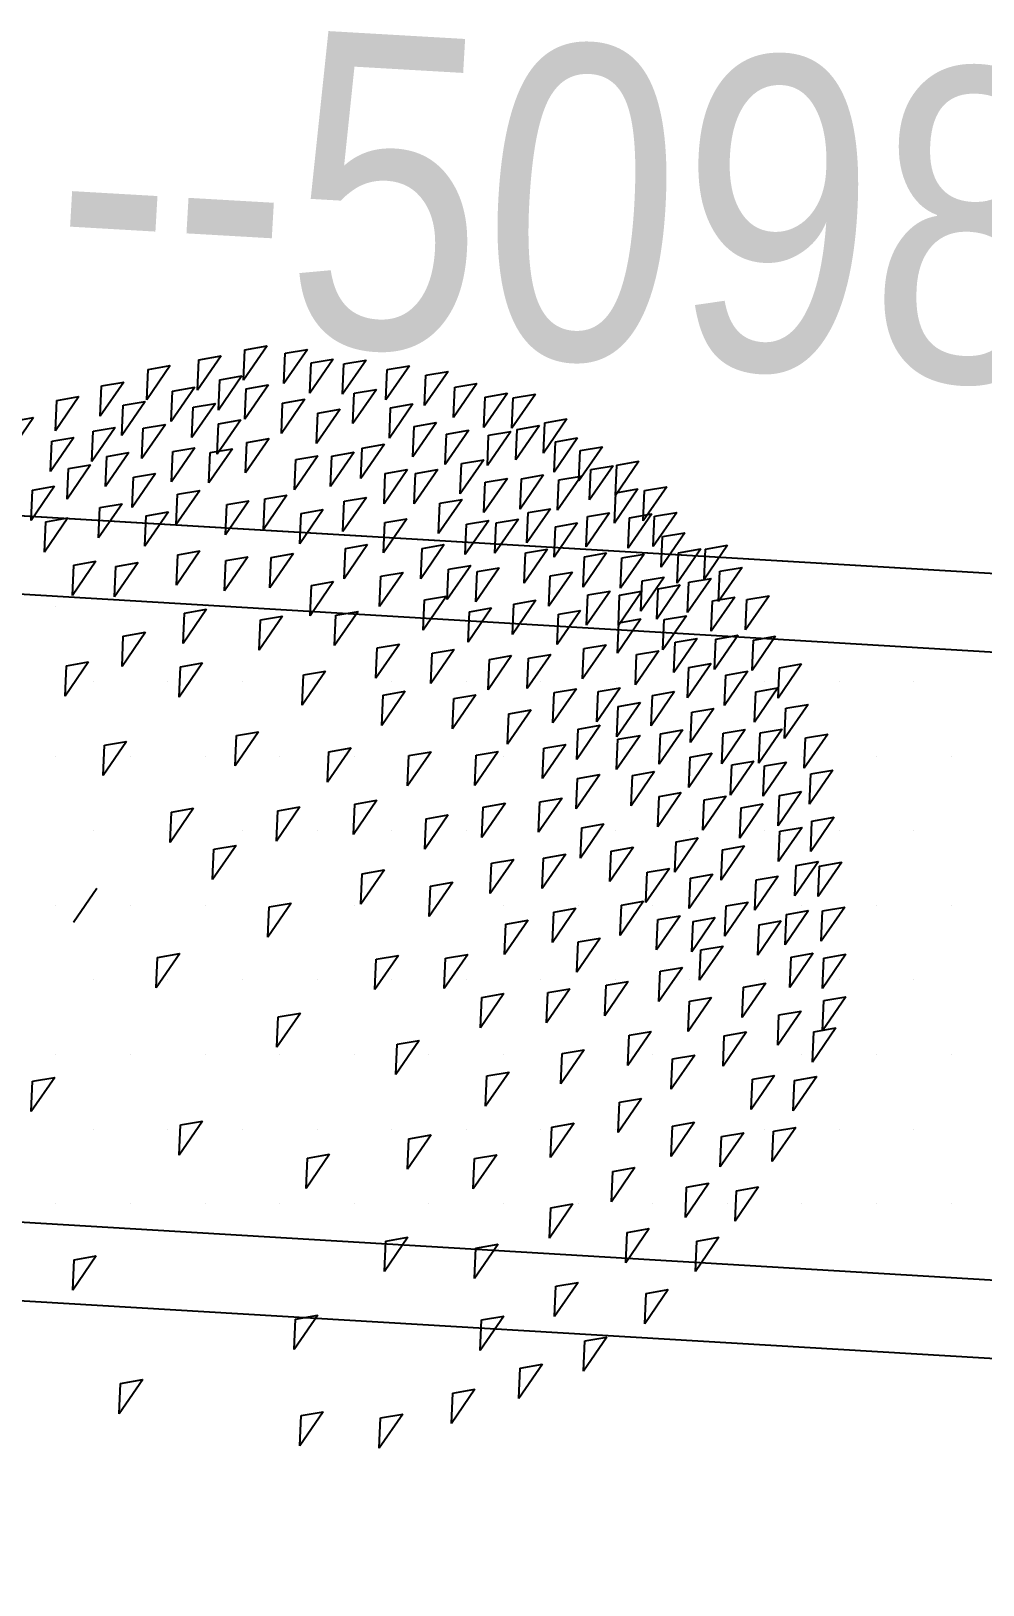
# Model space of a CAD drawing. Header units: millimetres. Extents: x 43168.9 to 43194.6, y -25545.1 to -25543.4.
# Drawn here: x 43171.7742 to 43171.8228, y -25543.6674 to -25543.5881 of the extents above; entities that cross this region are included whole.
import ezdxf

# ---------------------------------------------------------------- set-up
doc = ezdxf.new("R2010")
doc.units = ezdxf.units.MM
doc.header["$LTSCALE"] = 200
doc.layers.add('agac_sgh', color=7, linetype='Continuous', true_color=0x244700)
doc.layers.add('cim_sgh', color=7, linetype='Continuous', true_color=0x248f00)
for name, color, linetype in [('arsasiniri_sgh', 10, 'Continuous'), ('vaziyet-01_sgh', 33, 'Continuous'), ('yazi-mahal_sgh', 12, 'Continuous')]:
    doc.layers.add(name, color=color, linetype=linetype)
doc.styles.add('text2', font='arial.ttf')

msp = doc.modelspace()

# ---------------------------------------------------------------- linework, layer by layer
at = {"layer": 'agac_sgh', "color": 0}
for p, q in [((43171.786263, -25543.604134), (43171.785064, -25543.605879)), ((43171.785064, -25543.605879), (43171.785131, -25543.60433)), ((43171.785131, -25543.60433), (43171.786263, -25543.604134)), ((43171.788326, -25543.604308), (43171.787127, -25543.606054)), ((43171.787194, -25543.604504), (43171.788326, -25543.604308)), ((43171.781321, -25543.605135), (43171.780122, -25543.60688)), ((43171.780189, -25543.605331), (43171.781321, -25543.605135)), ((43171.783912, -25543.604638), (43171.782712, -25543.606383)), ((43171.782712, -25543.606383), (43171.78278, -25543.604834)), ((43171.78278, -25543.604834), (43171.783912, -25543.604638)), ((43171.787127, -25543.606054), (43171.787194, -25543.604504)), ((43171.789647, -25543.604804), (43171.788447, -25543.60655)), ((43171.788447, -25543.60655), (43171.788515, -25543.605)), ((43171.788515, -25543.605), (43171.789647, -25543.604804)), ((43171.791319, -25543.604853), (43171.79012, -25543.606598)), ((43171.79012, -25543.606598), (43171.790187, -25543.605049)), ((43171.790187, -25543.605049), (43171.791319, -25543.604853)), ((43171.793533, -25543.605146), (43171.792334, -25543.606891)), ((43171.792401, -25543.605342), (43171.793533, -25543.605146)), ((43171.778944, -25543.605981), (43171.777745, -25543.607727)), ((43171.777812, -25543.606177), (43171.778944, -25543.605981)), ((43171.780122, -25543.60688), (43171.780189, -25543.605331)), ((43171.784981, -25543.60566), (43171.783782, -25543.607406)), ((43171.783782, -25543.607406), (43171.783849, -25543.605856)), ((43171.783849, -25543.605856), (43171.784981, -25543.60566)), ((43171.792334, -25543.606891), (43171.792401, -25543.605342)), ((43171.795507, -25543.605432), (43171.794308, -25543.607177)), ((43171.794308, -25543.607177), (43171.794375, -25543.605628)), ((43171.794375, -25543.605628), (43171.795507, -25543.605432)), ((43171.776655, -25543.606716), (43171.775456, -25543.608461)), ((43171.775523, -25543.606912), (43171.776655, -25543.606716)), ((43171.777745, -25543.607727), (43171.777812, -25543.606177)), ((43171.78257, -25543.606239), (43171.781371, -25543.607984)), ((43171.781371, -25543.607984), (43171.781438, -25543.606435)), ((43171.781438, -25543.606435), (43171.78257, -25543.606239)), ((43171.78633, -25543.606119), (43171.785131, -25543.607864)), ((43171.785131, -25543.607864), (43171.785199, -25543.606315)), ((43171.785199, -25543.606315), (43171.78633, -25543.606119)), ((43171.791847, -25543.606355), (43171.790648, -25543.608101)), ((43171.790648, -25543.608101), (43171.790716, -25543.606551)), ((43171.790716, -25543.606551), (43171.791847, -25543.606355)), ((43171.796979, -25543.606046), (43171.79578, -25543.607792)), ((43171.79578, -25543.607792), (43171.795847, -25543.606242)), ((43171.795847, -25543.606242), (43171.796979, -25543.606046)), ((43171.798538, -25543.606549), (43171.797339, -25543.608295)), ((43171.797339, -25543.608295), (43171.797406, -25543.606745)), ((43171.797406, -25543.606745), (43171.798538, -25543.606549)), ((43171.799972, -25543.606591), (43171.798773, -25543.608336)), ((43171.798773, -25543.608336), (43171.79884, -25543.606787)), ((43171.79884, -25543.606787), (43171.799972, -25543.606591)), ((43171.775456, -25543.608461), (43171.775523, -25543.606912)), ((43171.780042, -25543.606966), (43171.778843, -25543.608712)), ((43171.778843, -25543.608712), (43171.77891, -25543.607162)), ((43171.77891, -25543.607162), (43171.780042, -25543.606966)), ((43171.783627, -25543.60707), (43171.782427, -25543.608816)), ((43171.782427, -25543.608816), (43171.782495, -25543.607266)), ((43171.782495, -25543.607266), (43171.783627, -25543.60707)), ((43171.788192, -25543.606859), (43171.786993, -25543.608605)), ((43171.786993, -25543.608605), (43171.78706, -25543.607055)), ((43171.78706, -25543.607055), (43171.788192, -25543.606859)), ((43171.78999, -25543.607369), (43171.788791, -25543.609115)), ((43171.788791, -25543.609115), (43171.788858, -25543.607565)), ((43171.788858, -25543.607565), (43171.78999, -25543.607369)), ((43171.793709, -25543.607096), (43171.79251, -25543.608841)), ((43171.79251, -25543.608841), (43171.792577, -25543.607292)), ((43171.792577, -25543.607292), (43171.793709, -25543.607096)), ((43171.774341, -25543.607793), (43171.773142, -25543.609538)), ((43171.773209, -25543.607989), (43171.774341, -25543.607793)), ((43171.778508, -25543.608295), (43171.777309, -25543.61004)), ((43171.777376, -25543.608491), (43171.778508, -25543.608295)), ((43171.781074, -25543.60814), (43171.779874, -25543.609886)), ((43171.779874, -25543.609886), (43171.779942, -25543.608336)), ((43171.779942, -25543.608336), (43171.781074, -25543.60814)), ((43171.784922, -25543.607909), (43171.783723, -25543.609654)), ((43171.783723, -25543.609654), (43171.78379, -25543.608105)), ((43171.78379, -25543.608105), (43171.784922, -25543.607909)), ((43171.794916, -25543.608046), (43171.793717, -25543.609791)), ((43171.793717, -25543.609791), (43171.793784, -25543.608242)), ((43171.793784, -25543.608242), (43171.794916, -25543.608046)), ((43171.800173, -25543.608198), (43171.798974, -25543.609944)), ((43171.798974, -25543.609944), (43171.799041, -25543.608394)), ((43171.799041, -25543.608394), (43171.800173, -25543.608198)), ((43171.801582, -25543.607858), (43171.800383, -25543.609603)), ((43171.800383, -25543.609603), (43171.80045, -25543.608054)), ((43171.80045, -25543.608054), (43171.801582, -25543.607858)), ((43171.776395, -25543.608806), (43171.775196, -25543.610551)), ((43171.775196, -25543.610551), (43171.775263, -25543.609002)), ((43171.775263, -25543.609002), (43171.776395, -25543.608806)), ((43171.777309, -25543.61004), (43171.777376, -25543.608491)), ((43171.786368, -25543.608866), (43171.785169, -25543.610611)), ((43171.785169, -25543.610611), (43171.785236, -25543.609062)), ((43171.785236, -25543.609062), (43171.786368, -25543.608866)), ((43171.792254, -25543.609151), (43171.791055, -25543.610896)), ((43171.791122, -25543.609347), (43171.792254, -25543.609151)), ((43171.796564, -25543.608437), (43171.795365, -25543.610182)), ((43171.795365, -25543.610182), (43171.795432, -25543.608633)), ((43171.795432, -25543.608633), (43171.796564, -25543.608437)), ((43171.798714, -25543.608499), (43171.797515, -25543.610245)), ((43171.797515, -25543.610245), (43171.797582, -25543.608695)), ((43171.797582, -25543.608695), (43171.798714, -25543.608499)), ((43171.802123, -25543.608827), (43171.800924, -25543.610572)), ((43171.800924, -25543.610572), (43171.800991, -25543.609023)), ((43171.800991, -25543.609023), (43171.802123, -25543.608827)), ((43171.779212, -25543.609574), (43171.778013, -25543.611319)), ((43171.778013, -25543.611319), (43171.77808, -25543.60977)), ((43171.77808, -25543.60977), (43171.779212, -25543.609574)), ((43171.782583, -25543.609328), (43171.781384, -25543.611074)), ((43171.781384, -25543.611074), (43171.781451, -25543.609524)), ((43171.781451, -25543.609524), (43171.782583, -25543.609328)), ((43171.784494, -25543.609384), (43171.783295, -25543.611129)), ((43171.783295, -25543.611129), (43171.783362, -25543.60958)), ((43171.783362, -25543.60958), (43171.784494, -25543.609384)), ((43171.788858, -25543.609739), (43171.787659, -25543.611484)), ((43171.787659, -25543.611484), (43171.787727, -25543.609935)), ((43171.787727, -25543.609935), (43171.788858, -25543.609739)), ((43171.790707, -25543.609564), (43171.789508, -25543.611309)), ((43171.789508, -25543.611309), (43171.789575, -25543.60976)), ((43171.789575, -25543.60976), (43171.790707, -25543.609564)), ((43171.791055, -25543.610896), (43171.791122, -25543.609347)), ((43171.797331, -25543.609946), (43171.796132, -25543.611692)), ((43171.796199, -25543.610142), (43171.797331, -25543.609946)), ((43171.803393, -25543.609283), (43171.802194, -25543.611029)), ((43171.802194, -25543.611029), (43171.802261, -25543.609479)), ((43171.802261, -25543.609479), (43171.803393, -25543.609283)), ((43171.77725, -25543.610203), (43171.776051, -25543.611949)), ((43171.776051, -25543.611949), (43171.776118, -25543.610399)), ((43171.776118, -25543.610399), (43171.77725, -25543.610203)), ((43171.78057, -25543.610643), (43171.779371, -25543.612388)), ((43171.779439, -25543.610839), (43171.78057, -25543.610643)), ((43171.793436, -25543.610444), (43171.792237, -25543.612189)), ((43171.792237, -25543.612189), (43171.792304, -25543.61064)), ((43171.792304, -25543.61064), (43171.793436, -25543.610444)), ((43171.794979, -25543.61045), (43171.79378, -25543.612196)), ((43171.79378, -25543.612196), (43171.793847, -25543.610646)), ((43171.793847, -25543.610646), (43171.794979, -25543.61045)), ((43171.796132, -25543.611692), (43171.796199, -25543.610142)), ((43171.800387, -25543.610722), (43171.799188, -25543.612467)), ((43171.799255, -25543.610918), (43171.800387, -25543.610722)), ((43171.802299, -25543.610777), (43171.8011, -25543.612522)), ((43171.801167, -25543.610973), (43171.802299, -25543.610777)), ((43171.803934, -25543.610252), (43171.802735, -25543.611998)), ((43171.802735, -25543.611998), (43171.802802, -25543.610448)), ((43171.802802, -25543.610448), (43171.803934, -25543.610252)), ((43171.805254, -25543.610024), (43171.804055, -25543.611769)), ((43171.804055, -25543.611769), (43171.804122, -25543.61022)), ((43171.804122, -25543.61022), (43171.805254, -25543.610024)), ((43171.775414, -25543.611294), (43171.774215, -25543.613039)), ((43171.774215, -25543.613039), (43171.774282, -25543.61149)), ((43171.774282, -25543.61149), (43171.775414, -25543.611294)), ((43171.779371, -25543.612388), (43171.779439, -25543.610839)), ((43171.782822, -25543.611509), (43171.781623, -25543.613254)), ((43171.78169, -25543.611705), (43171.782822, -25543.611509)), ((43171.798538, -25543.610897), (43171.797339, -25543.612642)), ((43171.797339, -25543.612642), (43171.797406, -25543.611093)), ((43171.797406, -25543.611093), (43171.798538, -25543.610897)), ((43171.799188, -25543.612467), (43171.799255, -25543.610918)), ((43171.8011, -25543.612522), (43171.801167, -25543.610973)), ((43171.805204, -25543.611433), (43171.804005, -25543.613179)), ((43171.804072, -25543.611629), (43171.805204, -25543.611433)), ((43171.806675, -25543.611323), (43171.805476, -25543.613069)), ((43171.805476, -25543.613069), (43171.805543, -25543.611519)), ((43171.805543, -25543.611519), (43171.806675, -25543.611323)), ((43171.77886, -25543.612195), (43171.777661, -25543.61394)), ((43171.777728, -25543.612391), (43171.77886, -25543.612195)), ((43171.781623, -25543.613254), (43171.78169, -25543.611705)), ((43171.785337, -25543.612039), (43171.784138, -25543.613785)), ((43171.784138, -25543.613785), (43171.784205, -25543.612235)), ((43171.784205, -25543.612235), (43171.785337, -25543.612039)), ((43171.787274, -25543.611752), (43171.786075, -25543.613498)), ((43171.786075, -25543.613498), (43171.786142, -25543.611948)), ((43171.786142, -25543.611948), (43171.787274, -25543.611752)), ((43171.791336, -25543.61187), (43171.790137, -25543.613615)), ((43171.790137, -25543.613615), (43171.790204, -25543.612066)), ((43171.790204, -25543.612066), (43171.791336, -25543.61187)), ((43171.796224, -25543.611974), (43171.795025, -25543.613719)), ((43171.795025, -25543.613719), (43171.795092, -25543.61217)), ((43171.795092, -25543.61217), (43171.796224, -25543.611974)), ((43171.804005, -25543.613179), (43171.804072, -25543.611629)), ((43171.776093, -25543.612915), (43171.774894, -25543.614661)), ((43171.774894, -25543.614661), (43171.774961, -25543.613111)), ((43171.774961, -25543.613111), (43171.776093, -25543.612915)), ((43171.777661, -25543.61394), (43171.777728, -25543.612391)), ((43171.781225, -25543.612607), (43171.780025, -25543.614352)), ((43171.780025, -25543.614352), (43171.780093, -25543.612803)), ((43171.780093, -25543.612803), (43171.781225, -25543.612607)), ((43171.789135, -25543.612493), (43171.787936, -25543.614238)), ((43171.787936, -25543.614238), (43171.788003, -25543.612689)), ((43171.788003, -25543.612689), (43171.789135, -25543.612493)), ((43171.793411, -25543.61296), (43171.792212, -25543.614705)), ((43171.792212, -25543.614705), (43171.792279, -25543.613156)), ((43171.792279, -25543.613156), (43171.793411, -25543.61296)), ((43171.797583, -25543.613043), (43171.796383, -25543.614788)), ((43171.796451, -25543.613239), (43171.797583, -25543.613043)), ((43171.799104, -25543.612972), (43171.797905, -25543.614718)), ((43171.797972, -25543.613168), (43171.799104, -25543.612972)), ((43171.800739, -25543.612448), (43171.79954, -25543.614193)), ((43171.79954, -25543.614193), (43171.799607, -25543.612644)), ((43171.799607, -25543.612644), (43171.800739, -25543.612448)), ((43171.803758, -25543.61265), (43171.802559, -25543.614395)), ((43171.802559, -25543.614395), (43171.802626, -25543.612846)), ((43171.802626, -25543.612846), (43171.803758, -25543.61265)), ((43171.805908, -25543.612712), (43171.804709, -25543.614457)), ((43171.804709, -25543.614457), (43171.804776, -25543.612908)), ((43171.804776, -25543.612908), (43171.805908, -25543.612712)), ((43171.807191, -25543.612635), (43171.805992, -25543.61438)), ((43171.805992, -25543.61438), (43171.806059, -25543.612831)), ((43171.806059, -25543.612831), (43171.807191, -25543.612635)), ((43171.796383, -25543.614788), (43171.796451, -25543.613239)), ((43171.797905, -25543.614718), (43171.797972, -25543.613168)), ((43171.802123, -25543.613174), (43171.800924, -25543.61492)), ((43171.800924, -25543.61492), (43171.800991, -25543.61337)), ((43171.800991, -25543.61337), (43171.802123, -25543.613174)), ((43171.807594, -25543.613676), (43171.806394, -25543.615422)), ((43171.806394, -25543.615422), (43171.806462, -25543.613872)), ((43171.806462, -25543.613872), (43171.807594, -25543.613676)), ((43171.782834, -25543.614598), (43171.781635, -25543.616344)), ((43171.781702, -25543.614794), (43171.782834, -25543.614598)), ((43171.787613, -25543.614737), (43171.786414, -25543.616482)), ((43171.786482, -25543.614933), (43171.787613, -25543.614737)), ((43171.791399, -25543.614274), (43171.7902, -25543.61602)), ((43171.7902, -25543.61602), (43171.790267, -25543.61447)), ((43171.790267, -25543.61447), (43171.791399, -25543.614274)), ((43171.79531, -25543.614273), (43171.794111, -25543.616019)), ((43171.794111, -25543.616019), (43171.794178, -25543.614469)), ((43171.794178, -25543.614469), (43171.79531, -25543.614273)), ((43171.800588, -25543.614503), (43171.799389, -25543.616248)), ((43171.799389, -25543.616248), (43171.799456, -25543.614699)), ((43171.799456, -25543.614699), (43171.800588, -25543.614503)), ((43171.803607, -25543.614705), (43171.802408, -25543.61645)), ((43171.802475, -25543.614901), (43171.803607, -25543.614705)), ((43171.808411, -25543.614501), (43171.807212, -25543.616246)), ((43171.807212, -25543.616246), (43171.807279, -25543.614697)), ((43171.807279, -25543.614697), (43171.808411, -25543.614501)), ((43171.809782, -25543.614312), (43171.808583, -25543.616057)), ((43171.808583, -25543.616057), (43171.80865, -25543.614508)), ((43171.80865, -25543.614508), (43171.809782, -25543.614312)), ((43171.777527, -25543.615131), (43171.776328, -25543.616876)), ((43171.776328, -25543.616876), (43171.776395, -25543.615327)), ((43171.776395, -25543.615327), (43171.777527, -25543.615131)), ((43171.779678, -25543.615193), (43171.778479, -25543.616938)), ((43171.778479, -25543.616938), (43171.778546, -25543.615389)), ((43171.778546, -25543.615389), (43171.779678, -25543.615193)), ((43171.781635, -25543.616344), (43171.781702, -25543.614794)), ((43171.785287, -25543.614898), (43171.784088, -25543.616643)), ((43171.784088, -25543.616643), (43171.784155, -25543.615094)), ((43171.784155, -25543.615094), (43171.785287, -25543.614898)), ((43171.786414, -25543.616482), (43171.786482, -25543.614933)), ((43171.796669, -25543.615343), (43171.79547, -25543.617088)), ((43171.79547, -25543.617088), (43171.795537, -25543.615538)), ((43171.795537, -25543.615538), (43171.796669, -25543.615343)), ((43171.798123, -25543.615461), (43171.796924, -25543.617206)), ((43171.796991, -25543.615657), (43171.798123, -25543.615461)), ((43171.802408, -25543.61645), (43171.802475, -25543.614901)), ((43171.805518, -25543.61476), (43171.804319, -25543.616505)), ((43171.804319, -25543.616505), (43171.804386, -25543.614956)), ((43171.804386, -25543.614956), (43171.805518, -25543.61476)), ((43171.810524, -25543.615439), (43171.809325, -25543.617185)), ((43171.809392, -25543.615635), (43171.810524, -25543.615439)), ((43171.789663, -25543.616169), (43171.788464, -25543.617914)), ((43171.788532, -25543.616365), (43171.789663, -25543.616169)), ((43171.79321, -25543.6157), (43171.792011, -25543.617445)), ((43171.792011, -25543.617445), (43171.792078, -25543.615896)), ((43171.792078, -25543.615896), (43171.79321, -25543.6157)), ((43171.796924, -25543.617206), (43171.796991, -25543.615657)), ((43171.801859, -25543.615684), (43171.80066, -25543.617429)), ((43171.80066, -25543.617429), (43171.800727, -25543.61588)), ((43171.800727, -25543.61588), (43171.801859, -25543.615684)), ((43171.80655, -25543.615934), (43171.805351, -25543.617679)), ((43171.805351, -25543.617679), (43171.805418, -25543.61613)), ((43171.805418, -25543.61613), (43171.80655, -25543.615934)), ((43171.808939, -25543.616003), (43171.80774, -25543.617749)), ((43171.80774, -25543.617749), (43171.807807, -25543.616199)), ((43171.807807, -25543.616199), (43171.808939, -25543.616003)), ((43171.809325, -25543.617185), (43171.809392, -25543.615635)), ((43171.788464, -25543.617914), (43171.788532, -25543.616365)), ((43171.795436, -25543.616908), (43171.794237, -25543.618654)), ((43171.794237, -25543.618654), (43171.794304, -25543.617104)), ((43171.794304, -25543.617104), (43171.795436, -25543.616908)), ((43171.799997, -25543.617117), (43171.798798, -25543.618862)), ((43171.798865, -25543.617313), (43171.799997, -25543.617117)), ((43171.803783, -25543.616655), (43171.802584, -25543.6184)), ((43171.802584, -25543.6184), (43171.802651, -25543.616851)), ((43171.802651, -25543.616851), (43171.803783, -25543.616655)), ((43171.805405, -25543.616664), (43171.804206, -25543.618409)), ((43171.804206, -25543.618409), (43171.804273, -25543.61686)), ((43171.804273, -25543.61686), (43171.805405, -25543.616664)), ((43171.807371, -25543.616339), (43171.806172, -25543.618085)), ((43171.806172, -25543.618085), (43171.806239, -25543.616535)), ((43171.806239, -25543.616535), (43171.807371, -25543.616339)), ((43171.810147, -25543.616954), (43171.808948, -25543.618699)), ((43171.809015, -25543.61715), (43171.810147, -25543.616954)), ((43171.811907, -25543.61689), (43171.810708, -25543.618636)), ((43171.810708, -25543.618636), (43171.810775, -25543.617086)), ((43171.810775, -25543.617086), (43171.811907, -25543.61689)), ((43171.783174, -25543.617583), (43171.781975, -25543.619328)), ((43171.781975, -25543.619328), (43171.782042, -25543.617779)), ((43171.782042, -25543.617779), (43171.783174, -25543.617583)), ((43171.790909, -25543.617692), (43171.78971, -25543.619438)), ((43171.78971, -25543.619438), (43171.789777, -25543.617888)), ((43171.789777, -25543.617888), (43171.790909, -25543.617692)), ((43171.797733, -25543.617509), (43171.796534, -25543.619254)), ((43171.796534, -25543.619254), (43171.796602, -25543.617705)), ((43171.796602, -25543.617705), (43171.797733, -25543.617509)), ((43171.798798, -25543.618862), (43171.798865, -25543.617313)), ((43171.802274, -25543.617641), (43171.801075, -25543.619386)), ((43171.801075, -25543.619386), (43171.801142, -25543.617837)), ((43171.801142, -25543.617837), (43171.802274, -25543.617641)), ((43171.807682, -25543.617912), (43171.806483, -25543.619657)), ((43171.80655, -25543.618108), (43171.807682, -25543.617912)), ((43171.808948, -25543.618699), (43171.809015, -25543.61715)), ((43171.78706, -25543.617924), (43171.785861, -25543.619669)), ((43171.785861, -25543.619669), (43171.785928, -25543.61812)), ((43171.785928, -25543.61812), (43171.78706, -25543.617924)), ((43171.805355, -25543.618073), (43171.804156, -25543.619819)), ((43171.804156, -25543.619819), (43171.804223, -25543.618269)), ((43171.804223, -25543.618269), (43171.805355, -25543.618073)), ((43171.806483, -25543.619657), (43171.80655, -25543.618108)), ((43171.780055, -25543.618751), (43171.778856, -25543.620496)), ((43171.778856, -25543.620496), (43171.778923, -25543.618947)), ((43171.778923, -25543.618947), (43171.780055, -25543.618751)), ((43171.793021, -25543.619355), (43171.791822, -25543.621101)), ((43171.79189, -25543.619551), (43171.793021, -25543.619355)), ((43171.803582, -25543.619395), (43171.802383, -25543.62114)), ((43171.80245, -25543.619591), (43171.803582, -25543.619395)), ((43171.808235, -25543.619072), (43171.807036, -25543.620817)), ((43171.807036, -25543.620817), (43171.807103, -25543.619268)), ((43171.807103, -25543.619268), (43171.808235, -25543.619072)), ((43171.810323, -25543.618904), (43171.809124, -25543.620649)), ((43171.809124, -25543.620649), (43171.809191, -25543.6191)), ((43171.809191, -25543.6191), (43171.810323, -25543.618904)), ((43171.812234, -25543.618959), (43171.811035, -25543.620704)), ((43171.811035, -25543.620704), (43171.811102, -25543.619155)), ((43171.811102, -25543.619155), (43171.812234, -25543.618959)), ((43171.77715, -25543.620268), (43171.775951, -25543.622013)), ((43171.776018, -25543.620464), (43171.77715, -25543.620268)), ((43171.791822, -25543.621101), (43171.79189, -25543.619551)), ((43171.795822, -25543.619627), (43171.794623, -25543.621373)), ((43171.794623, -25543.621373), (43171.79469, -25543.619823)), ((43171.79469, -25543.619823), (43171.795822, -25543.619627)), ((43171.798752, -25543.619941), (43171.797553, -25543.621686)), ((43171.797553, -25543.621686), (43171.79762, -25543.620137)), ((43171.79762, -25543.620137), (43171.798752, -25543.619941)), ((43171.800752, -25543.619885), (43171.799553, -25543.62163)), ((43171.799553, -25543.62163), (43171.79962, -25543.620081)), ((43171.79962, -25543.620081), (43171.800752, -25543.619885)), ((43171.802383, -25543.62114), (43171.80245, -25543.619591)), ((43171.806273, -25543.619701), (43171.805074, -25543.621447)), ((43171.805074, -25543.621447), (43171.805141, -25543.619897)), ((43171.805141, -25543.619897), (43171.806273, -25543.619701)), ((43171.775951, -25543.622013), (43171.776018, -25543.620464)), ((43171.782973, -25543.620323), (43171.781774, -25543.622068)), ((43171.781774, -25543.622068), (43171.781841, -25543.620519)), ((43171.781841, -25543.620519), (43171.782973, -25543.620323)), ((43171.789249, -25543.620733), (43171.788049, -25543.622479)), ((43171.788049, -25543.622479), (43171.788117, -25543.620929)), ((43171.788117, -25543.620929), (43171.789249, -25543.620733)), ((43171.808939, -25543.620351), (43171.80774, -25543.622096)), ((43171.80774, -25543.622096), (43171.807807, -25543.620547)), ((43171.807807, -25543.620547), (43171.808939, -25543.620351)), ((43171.810826, -25543.620749), (43171.809627, -25543.622494)), ((43171.809627, -25543.622494), (43171.809694, -25543.620945)), ((43171.809694, -25543.620945), (43171.810826, -25543.620749)), ((43171.813568, -25543.620371), (43171.812368, -25543.622116)), ((43171.812368, -25543.622116), (43171.812436, -25543.620567)), ((43171.812436, -25543.620567), (43171.813568, -25543.620371)), ((43171.793323, -25543.621767), (43171.792124, -25543.623512)), ((43171.792191, -25543.621963), (43171.793323, -25543.621767)), ((43171.80206, -25543.621639), (43171.800861, -25543.623384)), ((43171.800861, -25543.623384), (43171.800928, -25543.621835)), ((43171.800928, -25543.621835), (43171.80206, -25543.621639)), ((43171.804299, -25543.621589), (43171.803099, -25543.623335)), ((43171.803099, -25543.623335), (43171.803167, -25543.621785)), ((43171.803167, -25543.621785), (43171.804299, -25543.621589)), ((43171.807078, -25543.621784), (43171.805879, -25543.62353)), ((43171.805946, -25543.62198), (43171.807078, -25543.621784)), ((43171.81236, -25543.621594), (43171.811161, -25543.623339)), ((43171.811161, -25543.623339), (43171.811228, -25543.62179)), ((43171.811228, -25543.62179), (43171.81236, -25543.621594)), ((43171.792124, -25543.623512), (43171.792191, -25543.621963)), ((43171.796929, -25543.621947), (43171.79573, -25543.623693)), ((43171.79573, -25543.623693), (43171.795797, -25543.622143)), ((43171.795797, -25543.622143), (43171.796929, -25543.621947)), ((43171.805334, -25543.622344), (43171.804135, -25543.624089)), ((43171.804135, -25543.624089), (43171.804202, -25543.62254)), ((43171.804202, -25543.62254), (43171.805334, -25543.622344)), ((43171.805879, -25543.62353), (43171.805946, -25543.62198)), ((43171.80909, -25543.622643), (43171.807891, -25543.624389)), ((43171.807958, -25543.622839), (43171.80909, -25543.622643)), ((43171.813895, -25543.622439), (43171.812695, -25543.624185)), ((43171.812695, -25543.624185), (43171.812763, -25543.622635)), ((43171.812763, -25543.622635), (43171.813895, -25543.622439)), ((43171.799746, -25543.622716), (43171.798547, -25543.624461)), ((43171.798547, -25543.624461), (43171.798614, -25543.622912)), ((43171.798614, -25543.622912), (43171.799746, -25543.622716)), ((43171.807891, -25543.624389), (43171.807958, -25543.622839)), ((43171.785828, -25543.623837), (43171.784629, -25543.625583)), ((43171.784629, -25543.625583), (43171.784696, -25543.624033)), ((43171.784696, -25543.624033), (43171.785828, -25543.623837)), ((43171.80328, -25543.623505), (43171.802081, -25543.62525)), ((43171.802081, -25543.62525), (43171.802148, -25543.623701)), ((43171.802148, -25543.623701), (43171.80328, -25543.623505)), ((43171.805317, -25543.624021), (43171.804118, -25543.625767)), ((43171.804118, -25543.625767), (43171.804185, -25543.624217)), ((43171.804185, -25543.624217), (43171.805317, -25543.624021)), ((43171.807493, -25543.623741), (43171.806294, -25543.625486)), ((43171.806294, -25543.625486), (43171.806361, -25543.623937)), ((43171.806361, -25543.623937), (43171.807493, -25543.623741)), ((43171.810688, -25543.623719), (43171.809488, -25543.625465)), ((43171.809488, -25543.625465), (43171.809556, -25543.623915)), ((43171.809556, -25543.623915), (43171.810688, -25543.623719)), ((43171.812578, -25543.623698), (43171.811379, -25543.625443)), ((43171.811379, -25543.625443), (43171.811446, -25543.623894)), ((43171.811446, -25543.623894), (43171.812578, -25543.623698)), ((43171.814901, -25543.623956), (43171.813702, -25543.625701)), ((43171.813702, -25543.625701), (43171.813769, -25543.624152)), ((43171.813769, -25543.624152), (43171.814901, -25543.623956)), ((43171.779087, -25543.624328), (43171.777888, -25543.626074)), ((43171.777888, -25543.626074), (43171.777955, -25543.624524)), ((43171.777955, -25543.624524), (43171.779087, -25543.624328)), ((43171.790557, -25543.624661), (43171.789357, -25543.626406)), ((43171.789357, -25543.626406), (43171.789425, -25543.624857)), ((43171.789425, -25543.624857), (43171.790557, -25543.624661)), ((43171.79464, -25543.624856), (43171.793441, -25543.626601)), ((43171.793441, -25543.626601), (43171.793508, -25543.625052)), ((43171.793508, -25543.625052), (43171.79464, -25543.624856)), ((43171.798073, -25543.624841), (43171.796874, -25543.626586)), ((43171.796874, -25543.626586), (43171.796941, -25543.625037)), ((43171.796941, -25543.625037), (43171.798073, -25543.624841)), ((43171.801532, -25543.624483), (43171.800333, -25543.626229)), ((43171.800333, -25543.626229), (43171.8004, -25543.624679)), ((43171.8004, -25543.624679), (43171.801532, -25543.624483)), ((43171.809002, -25543.624929), (43171.807803, -25543.626674)), ((43171.80787, -25543.625125), (43171.809002, -25543.624929)), ((43171.807803, -25543.626674), (43171.80787, -25543.625125)), ((43171.811128, -25543.625334), (43171.809929, -25543.627079)), ((43171.809929, -25543.627079), (43171.809996, -25543.62553)), ((43171.809996, -25543.62553), (43171.811128, -25543.625334)), ((43171.8128, -25543.625382), (43171.811601, -25543.627128)), ((43171.811601, -25543.627128), (43171.811669, -25543.625578)), ((43171.811669, -25543.625578), (43171.8128, -25543.625382)), ((43171.815165, -25543.625794), (43171.813966, -25543.627539)), ((43171.814033, -25543.62599), (43171.815165, -25543.625794)), ((43171.803255, -25543.626021), (43171.802056, -25543.627766)), ((43171.802056, -25543.627766), (43171.802123, -25543.626217)), ((43171.802123, -25543.626217), (43171.803255, -25543.626021)), ((43171.806059, -25543.625873), (43171.80486, -25543.627619)), ((43171.80486, -25543.627619), (43171.804927, -25543.626069)), ((43171.804927, -25543.626069), (43171.806059, -25543.625873)), ((43171.813966, -25543.627539), (43171.814033, -25543.62599)), ((43171.791877, -25543.627331), (43171.790678, -25543.629076)), ((43171.790745, -25543.627527), (43171.791877, -25543.627331)), ((43171.801331, -25543.627223), (43171.800132, -25543.628969)), ((43171.800132, -25543.628969), (43171.800199, -25543.627419)), ((43171.800199, -25543.627419), (43171.801331, -25543.627223)), ((43171.807418, -25543.626942), (43171.806219, -25543.628688)), ((43171.806219, -25543.628688), (43171.806286, -25543.627138)), ((43171.806286, -25543.627138), (43171.807418, -25543.626942)), ((43171.809719, -25543.627123), (43171.80852, -25543.628869)), ((43171.80852, -25543.628869), (43171.808587, -25543.627319)), ((43171.808587, -25543.627319), (43171.809719, -25543.627123)), ((43171.813568, -25543.626892), (43171.812369, -25543.628637)), ((43171.812369, -25543.628637), (43171.812436, -25543.627088)), ((43171.812436, -25543.627088), (43171.813568, -25543.626892)), ((43171.782508, -25543.627745), (43171.781309, -25543.629491)), ((43171.781309, -25543.629491), (43171.781376, -25543.627941)), ((43171.781376, -25543.627941), (43171.782508, -25543.627745)), ((43171.787941, -25543.627674), (43171.786742, -25543.62942)), ((43171.786742, -25543.62942), (43171.786809, -25543.62787)), ((43171.786809, -25543.62787), (43171.787941, -25543.627674)), ((43171.790678, -25543.629076), (43171.790745, -25543.627527)), ((43171.79552, -25543.628085), (43171.794321, -25543.62983)), ((43171.794388, -25543.628281), (43171.79552, -25543.628085)), ((43171.798438, -25543.627483), (43171.797239, -25543.629228)), ((43171.797239, -25543.629228), (43171.797306, -25543.627679)), ((43171.797306, -25543.627679), (43171.798438, -25543.627483)), ((43171.811606, -25543.627521), (43171.810407, -25543.629267)), ((43171.810407, -25543.629267), (43171.810474, -25543.627717)), ((43171.810474, -25543.627717), (43171.811606, -25543.627521)), ((43171.815228, -25543.628198), (43171.814029, -25543.629944)), ((43171.814096, -25543.628394), (43171.815228, -25543.628198)), ((43171.794321, -25543.62983), (43171.794388, -25543.628281)), ((43171.803469, -25543.628544), (43171.80227, -25543.630289)), ((43171.80227, -25543.630289), (43171.802337, -25543.62874)), ((43171.802337, -25543.62874), (43171.803469, -25543.628544)), ((43171.813593, -25543.628723), (43171.812394, -25543.630468)), ((43171.812394, -25543.630468), (43171.812461, -25543.628919)), ((43171.812461, -25543.628919), (43171.813593, -25543.628723)), ((43171.814029, -25543.629944), (43171.814096, -25543.628394)), ((43171.784683, -25543.629639), (43171.783484, -25543.631384)), ((43171.783551, -25543.629835), (43171.784683, -25543.629639)), ((43171.804978, -25543.629732), (43171.803779, -25543.631477)), ((43171.803846, -25543.629928), (43171.804978, -25543.629732)), ((43171.808285, -25543.629256), (43171.807086, -25543.631001)), ((43171.807086, -25543.631001), (43171.807154, -25543.629452)), ((43171.807154, -25543.629452), (43171.808285, -25543.629256)), ((43171.81065, -25543.629667), (43171.809451, -25543.631413)), ((43171.809518, -25543.629863), (43171.81065, -25543.629667)), ((43171.783484, -25543.631384), (43171.783551, -25543.629835)), ((43171.798866, -25543.630355), (43171.797667, -25543.632101)), ((43171.797667, -25543.632101), (43171.797734, -25543.630551)), ((43171.797734, -25543.630551), (43171.798866, -25543.630355)), ((43171.801519, -25543.630089), (43171.80032, -25543.631834)), ((43171.80032, -25543.631834), (43171.800387, -25543.630285)), ((43171.800387, -25543.630285), (43171.801519, -25543.630089)), ((43171.803779, -25543.631477), (43171.803846, -25543.629928)), ((43171.809451, -25543.631413), (43171.809518, -25543.629863)), ((43171.814423, -25543.630463), (43171.813224, -25543.632209)), ((43171.813291, -25543.630659), (43171.814423, -25543.630463)), ((43171.815618, -25543.630498), (43171.814419, -25543.632243)), ((43171.814486, -25543.630694), (43171.815618, -25543.630498)), ((43171.792255, -25543.630888), (43171.791055, -25543.632634)), ((43171.791055, -25543.632634), (43171.791123, -25543.631084)), ((43171.791123, -25543.631084), (43171.792255, -25543.630888)), ((43171.806814, -25543.630815), (43171.805615, -25543.63256)), ((43171.805615, -25543.63256), (43171.805682, -25543.631011)), ((43171.805682, -25543.631011), (43171.806814, -25543.630815)), ((43171.809028, -25543.631108), (43171.807828, -25543.632853)), ((43171.807828, -25543.632853), (43171.807896, -25543.631304)), ((43171.807896, -25543.631304), (43171.809028, -25543.631108)), ((43171.812373, -25543.631205), (43171.811174, -25543.63295)), ((43171.811174, -25543.63295), (43171.811241, -25543.631401)), ((43171.811241, -25543.631401), (43171.812373, -25543.631205)), ((43171.813224, -25543.632209), (43171.813291, -25543.630659)), ((43171.814419, -25543.632243), (43171.814486, -25543.630694)), ((43171.777578, -25543.631836), (43171.776379, -25543.633581)), ((43171.795747, -25543.631523), (43171.794548, -25543.633269)), ((43171.794548, -25543.633269), (43171.794615, -25543.631719)), ((43171.794615, -25543.631719), (43171.795747, -25543.631523)), ((43171.787501, -25543.632581), (43171.786302, -25543.634326)), ((43171.786302, -25543.634326), (43171.786369, -25543.632777)), ((43171.786369, -25543.632777), (43171.787501, -25543.632581)), ((43171.802035, -25543.63285), (43171.800836, -25543.634595)), ((43171.800903, -25543.633046), (43171.802035, -25543.63285)), ((43171.805494, -25543.632492), (43171.804294, -25543.634238)), ((43171.804294, -25543.634238), (43171.804362, -25543.632688)), ((43171.804362, -25543.632688), (43171.805494, -25543.632492)), ((43171.810839, -25543.632533), (43171.80964, -25543.634278)), ((43171.80964, -25543.634278), (43171.809707, -25543.632729)), ((43171.809707, -25543.632729), (43171.810839, -25543.632533)), ((43171.81392, -25543.632966), (43171.812721, -25543.634711)), ((43171.812788, -25543.633162), (43171.81392, -25543.632966)), ((43171.815769, -25543.63279), (43171.81457, -25543.634536)), ((43171.81457, -25543.634536), (43171.814637, -25543.632986)), ((43171.814637, -25543.632986), (43171.815769, -25543.63279)), ((43171.799595, -25543.633465), (43171.798396, -25543.635211)), ((43171.798396, -25543.635211), (43171.798463, -25543.633661)), ((43171.798463, -25543.633661), (43171.799595, -25543.633465)), ((43171.800836, -25543.634595), (43171.800903, -25543.633046)), ((43171.807355, -25543.633233), (43171.806156, -25543.634978)), ((43171.806156, -25543.634978), (43171.806223, -25543.633429)), ((43171.806223, -25543.633429), (43171.807355, -25543.633233)), ((43171.809158, -25543.633323), (43171.807958, -25543.635069)), ((43171.807958, -25543.635069), (43171.808026, -25543.633519)), ((43171.808026, -25543.633519), (43171.809158, -25543.633323)), ((43171.812524, -25543.633497), (43171.811325, -25543.635242)), ((43171.811325, -25543.635242), (43171.811392, -25543.633693)), ((43171.811392, -25543.633693), (43171.812524, -25543.633497)), ((43171.812721, -25543.634711), (43171.812788, -25543.633162)), ((43171.80328, -25543.634373), (43171.802081, -25543.636119)), ((43171.802081, -25543.636119), (43171.802148, -25543.634569)), ((43171.802148, -25543.634569), (43171.80328, -25543.634373)), ((43171.781803, -25543.635161), (43171.780604, -25543.636907)), ((43171.780604, -25543.636907), (43171.780672, -25543.635357)), ((43171.780672, -25543.635357), (43171.781803, -25543.635161)), ((43171.792971, -25543.635256), (43171.791772, -25543.637002)), ((43171.79184, -25543.635452), (43171.792971, -25543.635256)), ((43171.796514, -25543.635207), (43171.795315, -25543.636952)), ((43171.795382, -25543.635403), (43171.796514, -25543.635207)), ((43171.809556, -25543.634784), (43171.808357, -25543.636529)), ((43171.808357, -25543.636529), (43171.808424, -25543.63498)), ((43171.808424, -25543.63498), (43171.809556, -25543.634784)), ((43171.814159, -25543.635146), (43171.81296, -25543.636892)), ((43171.81296, -25543.636892), (43171.813027, -25543.635342)), ((43171.813027, -25543.635342), (43171.814159, -25543.635146)), ((43171.815832, -25543.635195), (43171.814632, -25543.63694)), ((43171.8147, -25543.635391), (43171.815832, -25543.635195)), ((43171.791772, -25543.637002), (43171.79184, -25543.635452)), ((43171.795315, -25543.636952), (43171.795382, -25543.635403)), ((43171.807481, -25543.635868), (43171.806282, -25543.637613)), ((43171.806282, -25543.637613), (43171.806349, -25543.636064)), ((43171.806349, -25543.636064), (43171.807481, -25543.635868)), ((43171.814632, -25543.63694), (43171.8147, -25543.635391)), ((43171.801733, -25543.63696), (43171.800534, -25543.638705)), ((43171.800601, -25543.637156), (43171.801733, -25543.63696)), ((43171.804714, -25543.636588), (43171.803515, -25543.638334)), ((43171.803515, -25543.638334), (43171.803582, -25543.636784)), ((43171.803582, -25543.636784), (43171.804714, -25543.636588)), ((43171.811732, -25543.636677), (43171.810533, -25543.638423)), ((43171.810533, -25543.638423), (43171.8106, -25543.636873)), ((43171.8106, -25543.636873), (43171.811732, -25543.636677)), ((43171.798363, -25543.637205), (43171.797164, -25543.638951)), ((43171.797164, -25543.638951), (43171.797231, -25543.637401)), ((43171.797231, -25543.637401), (43171.798363, -25543.637205)), ((43171.800534, -25543.638705), (43171.800601, -25543.637156)), ((43171.808965, -25543.637398), (43171.807766, -25543.639144)), ((43171.807766, -25543.639144), (43171.807833, -25543.637594)), ((43171.807833, -25543.637594), (43171.808965, -25543.637398)), ((43171.815832, -25543.637368), (43171.814633, -25543.639114)), ((43171.814633, -25543.639114), (43171.8147, -25543.637564)), ((43171.8147, -25543.637564), (43171.815832, -25543.637368)), ((43171.787966, -25543.6382), (43171.786767, -25543.639946)), ((43171.786767, -25543.639946), (43171.786834, -25543.638396)), ((43171.786834, -25543.638396), (43171.787966, -25543.6382)), ((43171.813543, -25543.638103), (43171.812344, -25543.639848)), ((43171.812344, -25543.639848), (43171.812411, -25543.638299)), ((43171.812411, -25543.638299), (43171.813543, -25543.638103)), ((43171.805884, -25543.639139), (43171.804684, -25543.640885)), ((43171.804684, -25543.640885), (43171.804752, -25543.639335)), ((43171.804752, -25543.639335), (43171.805884, -25543.639139)), ((43171.810751, -25543.639166), (43171.809552, -25543.640911)), ((43171.809619, -25543.639362), (43171.810751, -25543.639166)), ((43171.815316, -25543.638955), (43171.814117, -25543.640701)), ((43171.814117, -25543.640701), (43171.814184, -25543.639151)), ((43171.814184, -25543.639151), (43171.815316, -25543.638955)), ((43171.794036, -25543.639597), (43171.792837, -25543.641342)), ((43171.792837, -25543.641342), (43171.792904, -25543.639793)), ((43171.792904, -25543.639793), (43171.794036, -25543.639597)), ((43171.802463, -25543.64007), (43171.801264, -25543.641815)), ((43171.801331, -25543.640266), (43171.802463, -25543.64007)), ((43171.809552, -25543.640911), (43171.809619, -25543.639362)), ((43171.801264, -25543.641815), (43171.801331, -25543.640266)), ((43171.80811, -25543.640348), (43171.806911, -25543.642093)), ((43171.806911, -25543.642093), (43171.806978, -25543.640544)), ((43171.806978, -25543.640544), (43171.80811, -25543.640348)), ((43171.775417, -25543.641489), (43171.774217, -25543.643235)), ((43171.774217, -25543.643235), (43171.774285, -25543.641685)), ((43171.774285, -25543.641685), (43171.775417, -25543.641489)), ((43171.798627, -25543.641217), (43171.797428, -25543.642962)), ((43171.797428, -25543.642962), (43171.797495, -25543.641413)), ((43171.797495, -25543.641413), (43171.798627, -25543.641217)), ((43171.812184, -25543.641381), (43171.810985, -25543.643127)), ((43171.810985, -25543.643127), (43171.811053, -25543.641577)), ((43171.811053, -25543.641577), (43171.812184, -25543.641381)), ((43171.814335, -25543.641444), (43171.813136, -25543.643189)), ((43171.813136, -25543.643189), (43171.813203, -25543.64164)), ((43171.813203, -25543.64164), (43171.814335, -25543.641444)), ((43171.805393, -25543.642557), (43171.804194, -25543.644303)), ((43171.804194, -25543.644303), (43171.804261, -25543.642753)), ((43171.804261, -25543.642753), (43171.805393, -25543.642557)), ((43171.78297, -25543.643713), (43171.781771, -25543.645458)), ((43171.781771, -25543.645458), (43171.781838, -25543.643909)), ((43171.781838, -25543.643909), (43171.78297, -25543.643713)), ((43171.801947, -25543.64383), (43171.800748, -25543.645576)), ((43171.800748, -25543.645576), (43171.800815, -25543.644026)), ((43171.800815, -25543.644026), (43171.801947, -25543.64383)), ((43171.808097, -25543.64378), (43171.806898, -25543.645525)), ((43171.806898, -25543.645525), (43171.806965, -25543.643976)), ((43171.806965, -25543.643976), (43171.808097, -25543.64378)), ((43171.813266, -25543.644044), (43171.812067, -25543.645789)), ((43171.812134, -25543.64424), (43171.813266, -25543.644044)), ((43171.79464, -25543.644419), (43171.793441, -25543.646165)), ((43171.793441, -25543.646165), (43171.793508, -25543.644615)), ((43171.793508, -25543.644615), (43171.79464, -25543.644419)), ((43171.810612, -25543.64431), (43171.809413, -25543.646056)), ((43171.809413, -25543.646056), (43171.809481, -25543.644506)), ((43171.809481, -25543.644506), (43171.810612, -25543.64431)), ((43171.812067, -25543.645789), (43171.812134, -25543.64424)), ((43171.789459, -25543.645413), (43171.788259, -25543.647158)), ((43171.788259, -25543.647158), (43171.788327, -25543.645609)), ((43171.788327, -25543.645609), (43171.789459, -25543.645413)), ((43171.797998, -25543.645432), (43171.796799, -25543.647177)), ((43171.796799, -25543.647177), (43171.796866, -25543.645628)), ((43171.796866, -25543.645628), (43171.797998, -25543.645432)), ((43171.805054, -25543.646094), (43171.803855, -25543.647839)), ((43171.803855, -25543.647839), (43171.803922, -25543.64629)), ((43171.803922, -25543.64629), (43171.805054, -25543.646094)), ((43171.808827, -25543.64689), (43171.807628, -25543.648635)), ((43171.807628, -25543.648635), (43171.807695, -25543.647086)), ((43171.807695, -25543.647086), (43171.808827, -25543.64689)), ((43171.811367, -25543.647078), (43171.810168, -25543.648823)), ((43171.810168, -25543.648823), (43171.810235, -25543.647274)), ((43171.810235, -25543.647274), (43171.811367, -25543.647078)), ((43171.801884, -25543.647947), (43171.800685, -25543.649692)), ((43171.800752, -25543.648143), (43171.801884, -25543.647947)), ((43171.800685, -25543.649692), (43171.800752, -25543.648143)), ((43171.793458, -25543.649648), (43171.792259, -25543.651393)), ((43171.792326, -25543.649844), (43171.793458, -25543.649648)), ((43171.805783, -25543.649204), (43171.804584, -25543.65095)), ((43171.804584, -25543.65095), (43171.804651, -25543.6494)), ((43171.804651, -25543.6494), (43171.805783, -25543.649204)), ((43171.809342, -25543.649651), (43171.808143, -25543.651396)), ((43171.80821, -25543.649847), (43171.809342, -25543.649651)), ((43171.792259, -25543.651393), (43171.792326, -25543.649844)), ((43171.798061, -25543.65001), (43171.796862, -25543.651755)), ((43171.796862, -25543.651755), (43171.796929, -25543.650206)), ((43171.796929, -25543.650206), (43171.798061, -25543.65001)), ((43171.808143, -25543.651396), (43171.80821, -25543.649847)), ((43171.777544, -25543.650606), (43171.776345, -25543.652352)), ((43171.776345, -25543.652352), (43171.776412, -25543.650802)), ((43171.776412, -25543.650802), (43171.777544, -25543.650606)), ((43171.802148, -25543.651959), (43171.800949, -25543.653704)), ((43171.801017, -25543.652155), (43171.802148, -25543.651959)), ((43171.800949, -25543.653704), (43171.801017, -25543.652155)), ((43171.806752, -25543.652321), (43171.805552, -25543.654067)), ((43171.805552, -25543.654067), (43171.80562, -25543.652517)), ((43171.80562, -25543.652517), (43171.806752, -25543.652321)), ((43171.788855, -25543.653633), (43171.787656, -25543.655378)), ((43171.787656, -25543.655378), (43171.787723, -25543.653829)), ((43171.787723, -25543.653829), (43171.788855, -25543.653633)), ((43171.79835, -25543.653679), (43171.797151, -25543.655425)), ((43171.797151, -25543.655425), (43171.797218, -25543.653875)), ((43171.797218, -25543.653875), (43171.79835, -25543.653679)), ((43171.80362, -25543.654747), (43171.802421, -25543.656493)), ((43171.802421, -25543.656493), (43171.802488, -25543.654943)), ((43171.802488, -25543.654943), (43171.80362, -25543.654747)), ((43171.800325, -25543.656139), (43171.799126, -25543.657884)), ((43171.799126, -25543.657884), (43171.799193, -25543.656335)), ((43171.799193, -25543.656335), (43171.800325, -25543.656139)), ((43171.779913, -25543.65692), (43171.778714, -25543.658666)), ((43171.778714, -25543.658666), (43171.778781, -25543.657116)), ((43171.778781, -25543.657116), (43171.779913, -25543.65692)), ((43171.796879, -25543.657412), (43171.79568, -25543.659157)), ((43171.795747, -25543.657608), (43171.796879, -25543.657412)), ((43171.79568, -25543.659157), (43171.795747, -25543.657608)), ((43171.789132, -25543.65856), (43171.787933, -25543.660306)), ((43171.787933, -25543.660306), (43171.788, -25543.658756)), ((43171.788, -25543.658756), (43171.789132, -25543.65856)), ((43171.793194, -25543.658678), (43171.791995, -25543.660424)), ((43171.791995, -25543.660424), (43171.792062, -25543.658874)), ((43171.792062, -25543.658874), (43171.793194, -25543.658678))]:
    msp.add_line(p, q, dxfattribs=at)
at = {"layer": 'arsasiniri_sgh', "color": 14}
msp.add_line((43171.364, -25543.58847), (43172.381756, -25543.648888), dxfattribs=at)
at = {"layer": 'cim_sgh'}
for p, q in [((43171.77548, -25543.61746), (43171.77548, -25543.61746)), ((43171.77929, -25543.61746), (43171.77929, -25543.61746)), ((43171.7831, -25543.61746), (43171.7831, -25543.61746)), ((43171.777385, -25543.62127), (43171.777385, -25543.62127)), ((43171.781195, -25543.62127), (43171.781195, -25543.62127)), ((43171.785005, -25543.62127), (43171.785005, -25543.62127)), ((43171.788815, -25543.62127), (43171.788815, -25543.62127)), ((43171.792625, -25543.62127), (43171.792625, -25543.62127)), ((43171.796435, -25543.62127), (43171.796435, -25543.62127)), ((43171.800245, -25543.62127), (43171.800245, -25543.62127)), ((43171.804055, -25543.62127), (43171.804055, -25543.62127)), ((43171.807865, -25543.62127), (43171.807865, -25543.62127)), ((43171.811675, -25543.62127), (43171.811675, -25543.62127)), ((43171.815485, -25543.62127), (43171.815485, -25543.62127)), ((43171.819295, -25543.62127), (43171.819295, -25543.62127)), ((43171.77548, -25543.62508), (43171.77548, -25543.62508)), ((43171.77929, -25543.62508), (43171.77929, -25543.62508)), ((43171.7831, -25543.62508), (43171.7831, -25543.62508)), ((43171.78691, -25543.62508), (43171.78691, -25543.62508)), ((43171.79072, -25543.62508), (43171.79072, -25543.62508)), ((43171.79453, -25543.62508), (43171.79453, -25543.62508)), ((43171.79834, -25543.62508), (43171.79834, -25543.62508)), ((43171.80215, -25543.62508), (43171.80215, -25543.62508)), ((43171.80596, -25543.62508), (43171.80596, -25543.62508)), ((43171.80977, -25543.62508), (43171.80977, -25543.62508)), ((43171.81358, -25543.62508), (43171.81358, -25543.62508)), ((43171.81739, -25543.62508), (43171.81739, -25543.62508)), ((43171.8212, -25543.62508), (43171.8212, -25543.62508)), ((43171.777385, -25543.62889), (43171.777385, -25543.62889)), ((43171.781195, -25543.62889), (43171.781195, -25543.62889)), ((43171.785005, -25543.62889), (43171.785005, -25543.62889)), ((43171.788815, -25543.62889), (43171.788815, -25543.62889)), ((43171.792625, -25543.62889), (43171.792625, -25543.62889)), ((43171.796435, -25543.62889), (43171.796435, -25543.62889)), ((43171.800245, -25543.62889), (43171.800245, -25543.62889)), ((43171.804055, -25543.62889), (43171.804055, -25543.62889)), ((43171.807865, -25543.62889), (43171.807865, -25543.62889)), ((43171.811675, -25543.62889), (43171.811675, -25543.62889)), ((43171.815485, -25543.62889), (43171.815485, -25543.62889)), ((43171.819295, -25543.62889), (43171.819295, -25543.62889)), ((43171.77548, -25543.6327), (43171.77548, -25543.6327)), ((43171.77929, -25543.6327), (43171.77929, -25543.6327)), ((43171.7831, -25543.6327), (43171.7831, -25543.6327)), ((43171.78691, -25543.6327), (43171.78691, -25543.6327)), ((43171.79072, -25543.6327), (43171.79072, -25543.6327)), ((43171.79453, -25543.6327), (43171.79453, -25543.6327)), ((43171.79834, -25543.6327), (43171.79834, -25543.6327)), ((43171.80215, -25543.6327), (43171.80215, -25543.6327)), ((43171.80596, -25543.6327), (43171.80596, -25543.6327)), ((43171.80977, -25543.6327), (43171.80977, -25543.6327)), ((43171.81358, -25543.6327), (43171.81358, -25543.6327)), ((43171.81739, -25543.6327), (43171.81739, -25543.6327)), ((43171.8212, -25543.6327), (43171.8212, -25543.6327)), ((43171.777385, -25543.63651), (43171.777385, -25543.63651)), ((43171.781195, -25543.63651), (43171.781195, -25543.63651)), ((43171.785005, -25543.63651), (43171.785005, -25543.63651)), ((43171.788815, -25543.63651), (43171.788815, -25543.63651)), ((43171.792625, -25543.63651), (43171.792625, -25543.63651)), ((43171.796435, -25543.63651), (43171.796435, -25543.63651)), ((43171.800245, -25543.63651), (43171.800245, -25543.63651)), ((43171.804055, -25543.63651), (43171.804055, -25543.63651)), ((43171.807865, -25543.63651), (43171.807865, -25543.63651)), ((43171.811675, -25543.63651), (43171.811675, -25543.63651)), ((43171.815485, -25543.63651), (43171.815485, -25543.63651)), ((43171.819295, -25543.63651), (43171.819295, -25543.63651)), ((43171.77548, -25543.64032), (43171.77548, -25543.64032)), ((43171.77929, -25543.64032), (43171.77929, -25543.64032)), ((43171.7831, -25543.64032), (43171.7831, -25543.64032)), ((43171.78691, -25543.64032), (43171.78691, -25543.64032)), ((43171.79072, -25543.64032), (43171.79072, -25543.64032)), ((43171.79453, -25543.64032), (43171.79453, -25543.64032)), ((43171.79834, -25543.64032), (43171.79834, -25543.64032)), ((43171.80215, -25543.64032), (43171.80215, -25543.64032)), ((43171.80596, -25543.64032), (43171.80596, -25543.64032)), ((43171.80977, -25543.64032), (43171.80977, -25543.64032)), ((43171.81358, -25543.64032), (43171.81358, -25543.64032)), ((43171.81739, -25543.64032), (43171.81739, -25543.64032)), ((43171.8212, -25543.64032), (43171.8212, -25543.64032)), ((43171.777385, -25543.64413), (43171.777385, -25543.64413)), ((43171.781195, -25543.64413), (43171.781195, -25543.64413)), ((43171.785005, -25543.64413), (43171.785005, -25543.64413)), ((43171.788815, -25543.64413), (43171.788815, -25543.64413)), ((43171.792625, -25543.64413), (43171.792625, -25543.64413)), ((43171.796435, -25543.64413), (43171.796435, -25543.64413)), ((43171.800245, -25543.64413), (43171.800245, -25543.64413)), ((43171.804055, -25543.64413), (43171.804055, -25543.64413)), ((43171.807865, -25543.64413), (43171.807865, -25543.64413)), ((43171.811675, -25543.64413), (43171.811675, -25543.64413)), ((43171.815485, -25543.64413), (43171.815485, -25543.64413)), ((43171.819295, -25543.64413), (43171.819295, -25543.64413)), ((43171.77548, -25543.64794), (43171.77548, -25543.64794)), ((43171.77929, -25543.64794), (43171.77929, -25543.64794)), ((43171.7831, -25543.64794), (43171.7831, -25543.64794)), ((43171.78691, -25543.64794), (43171.78691, -25543.64794)), ((43171.79072, -25543.64794), (43171.79072, -25543.64794)), ((43171.79453, -25543.64794), (43171.79453, -25543.64794)), ((43171.79834, -25543.64794), (43171.79834, -25543.64794)), ((43171.80215, -25543.64794), (43171.80215, -25543.64794)), ((43171.80596, -25543.64794), (43171.80596, -25543.64794)), ((43171.80977, -25543.64794), (43171.80977, -25543.64794)), ((43171.81358, -25543.64794), (43171.81358, -25543.64794)), ((43171.81739, -25543.64794), (43171.81739, -25543.64794)), ((43171.8212, -25543.64794), (43171.8212, -25543.64794))]:
    msp.add_line(p, q, dxfattribs=at)
at = {"layer": 'vaziyet-01_sgh'}
for p, q in [((43172.048008, -25543.629119), (43171.680228, -25543.607258)), ((43172.047771, -25543.633112), (43171.679991, -25543.611251)), ((43171.705756, -25543.644839), (43172.018208, -25543.663411)), ((43171.705519, -25543.648832), (43172.017971, -25543.667404))]:
    msp.add_line(p, q, dxfattribs=at)

# ---------------------------------------------------------------- texts
at = {"layer": 'yazi-mahal_sgh', "style": 'text2', "width": 0.8}
msp.add_text('--5098 m--', height=0.016, rotation=356.69621, dxfattribs=at).set_placement((43171.775107, -25543.603255))

doc.saveas('drawing.dxf')
